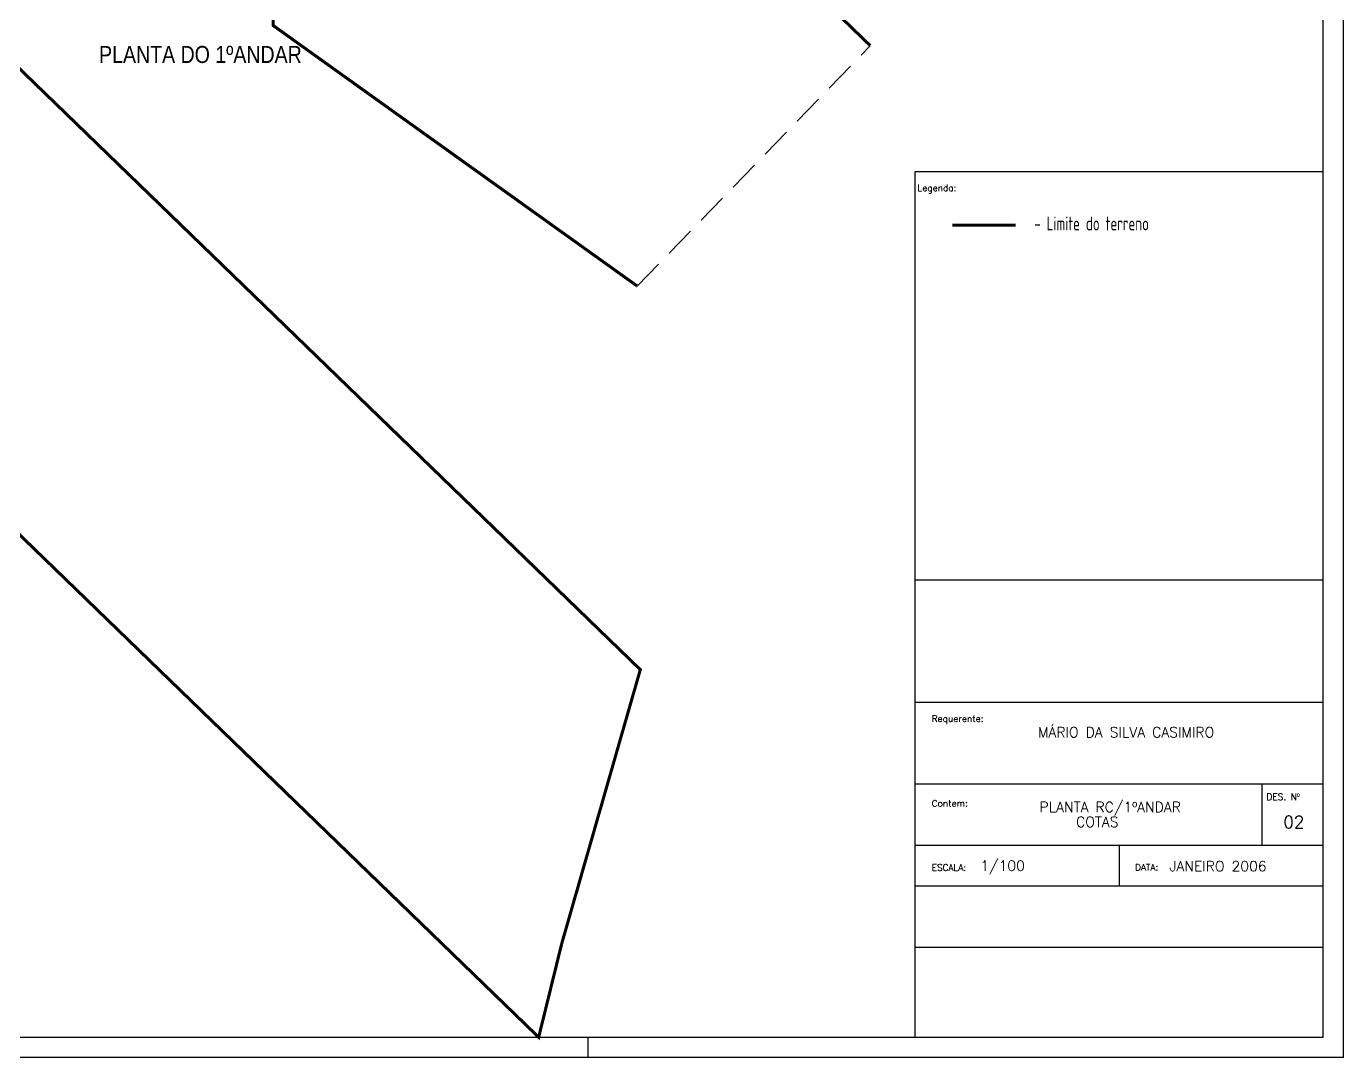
# Model space of a CAD drawing. Header units: inches. Extents: x 195 to 311, y -195 to -148.
# Drawn here: x 278.33 to 310.58, y -195.25 to -169.99 of the extents above; entities that cross this region are included whole.
import ezdxf

# ---------------------------------------------------------------- set-up
doc = ezdxf.new("R2010")
doc.units = ezdxf.units.IN
doc.header["$MEASUREMENT"] = 0
for name, pattern in [('ACAD_ISO04W100', [30.5, 24, -3, 0.5, -3]), ('DASHDOT', [25.4, 12.7, -6.35, 0, -6.35]), ('HIDDEN', [0.375, 0.25, -0.125])]:
    doc.linetypes.add(name, pattern=pattern)
for name, color, linetype in [('AREAS', 7, 'CONTINUOUS'), ('cotas', 7, 'CONTINUOUS'), ('LEG', 7, 'CONTINUOUS'), ('LEGENDA', 7, 'CONTINUOUS'), ('LIMITE', 1, 'ACAD_ISO04W100')]:
    doc.layers.add(name, color=color, linetype=linetype)
doc.styles.add('AREAS', font='isocp.shx')
doc.styles.add('COMPARTIMENTOS', font='simplex.shx', dxfattribs={"height": 0.18})
doc.styles.add('textoleg', font='swissc.ttf')

# ---------------------------------------------------------------- blocks, each defined once
blk = doc.blocks.new('A$C70504814')
at = {"layer": 'LEG'}
for p, q in [((-390.924, -94.878), (-390.924, -47.565)), ((-409.424, -94.878), (-409.424, -94.378)), ((-390.924, -94.878), (-448.924, -94.878))]:
    blk.add_line(p, q, dxfattribs=at)
at = {"layer": 'LEG', "color": 5}
for p, q in [((-391.424, -94.378), (-391.424, -48.065)), ((-401.424, -73.178), (-401.424, -94.378)), ((-391.424, -73.178), (-401.424, -73.178)), ((-391.424, -83.178), (-401.424, -83.178)), ((-391.424, -86.178), (-401.424, -86.178)), ((-391.424, -88.178), (-401.424, -88.178)), ((-392.924, -88.178), (-392.924, -89.678)), ((-391.424, -89.678), (-401.424, -89.678)), ((-396.424, -89.678), (-396.424, -90.678)), ((-391.424, -90.678), (-401.424, -90.678)), ((-391.424, -92.178), (-401.424, -92.178)), ((-446.424, -94.378), (-391.424, -94.378))]:
    blk.add_line(p, q, dxfattribs=at)
at = {"layer": 'LEG', "linetype": 'Continuous'}
blk.add_line((-401.424, -92.178), (-401.424, -92.178), dxfattribs=at)
at = {"layer": 'LEG', "linetype": 'Continuous', "style": 'COMPARTIMENTOS'}
for s, p in [('Legenda:', (-401.359, -73.652)), ('Requerente:', (-401.012, -86.653)), ('Contem:', (-401.012, -88.728)), ('DES. Nº', (-392.812, -88.567)), ('ESCALA:', (-401.012, -90.302)), ('DATA:', (-396.032, -90.295))]:
    blk.add_text(s, height=0.16, dxfattribs=at).set_placement(p)
for tag, p in [('REQUERENTE', (-397.572, -87.031)), ('REQUERENTE', (-397.572, -87.419)), ('CONTEM', (-397.91, -88.862)), ('CONTEM', (-397.91, -89.227)), ('ESCALA', (-399.823, -90.3)), ('DATA', (-395.19, -90.311))]:
    blk.add_attdef(tag, p, '', height=0.25, dxfattribs=at)
at = {"layer": 'LEG', "color": 5, "style": 'COMPARTIMENTOS'}
blk.add_attdef('NUMERO', (-392.401, -89.257), '', height=0.3, dxfattribs=at)

msp = doc.modelspace()

# ---------------------------------------------------------------- linework, layer by layer
at = {"layer": 'cotas', "linetype": 'HIDDEN', "ltscale": 3}
msp.add_line((293.285, -176.351), (298.99, -170.461), dxfattribs=at)
at = {"layer": 'LIMITE', "linetype": 'DASHDOT', "ltscale": 0.1, "const_width": 0.075}
msp.add_lwpolyline([(271.872, -176.351), (262.958, -169.968), (262.958, -165.988), (262.958, -153.988), (263.208, -150.788), (265.458, -151.388), (272.958, -151.788), (272.958, -165.988), (293.359, -185.746), (291.435, -192.455), (290.87, -194.751)], close=True, dxfattribs=at)
for points in [[(293.285, -176.351), (284.371, -169.968), (284.371, -165.988), (284.371, -153.988), (284.621, -150.788), (286.871, -151.388), (294.371, -151.788), (294.371, -165.988), (298.99, -170.461)], [(301.001, -174.858), (302.552, -174.858)]]:
    msp.add_lwpolyline(points, dxfattribs=at)

# ---------------------------------------------------------------- block references
at = {"layer": 'cotas'}
ref = msp.add_blockref('A$C70504814', (701.505, -100.373), dxfattribs=at)
ref.add_attrib('NUMERO', '02', (309.104, -189.63), dxfattribs={"layer": 'LEG', "color": 5, "height": 0.3, "style": 'COMPARTIMENTOS'})
ref.add_attrib('DATA', 'JANEIRO 2006', (306.315, -190.685), dxfattribs={"layer": 'LEG', "linetype": 'Continuous', "height": 0.25, "style": 'COMPARTIMENTOS'})
ref.add_attrib('ESCALA', '1/100', (301.682, -190.673), dxfattribs={"layer": 'LEG', "linetype": 'Continuous', "height": 0.25, "style": 'COMPARTIMENTOS'})
ref.add_attrib('CONTEM', 'COTAS', (304.029, -189.601), dxfattribs={"layer": 'LEG', "linetype": 'Continuous', "height": 0.25, "style": 'COMPARTIMENTOS'})
ref.add_attrib('CONTEM', 'PLANTA RC/1ºANDAR', (303.133, -189.236), dxfattribs={"layer": 'LEG', "linetype": 'Continuous', "height": 0.25, "style": 'COMPARTIMENTOS'})
ref.add_attrib('REQUERENTE', 'MÁRIO DA SILVA CASIMIRO', (303.095, -187.405), dxfattribs={"layer": 'LEG', "linetype": 'Continuous', "height": 0.25, "style": 'COMPARTIMENTOS'})

# ---------------------------------------------------------------- texts
at = {"layer": 'AREAS', "style": 'AREAS', "width": 0.75}
msp.add_text('- Limite do terreno', height=0.342, dxfattribs=at).set_placement((303.006, -174.988))
at = {"layer": 'LEGENDA', "linetype": 'Continuous', "style": 'textoleg'}
msp.add_text('PLANTA DO 1ºANDAR', height=0.418, dxfattribs=at).set_placement((280.106, -170.885))

doc.saveas('drawing.dxf')
